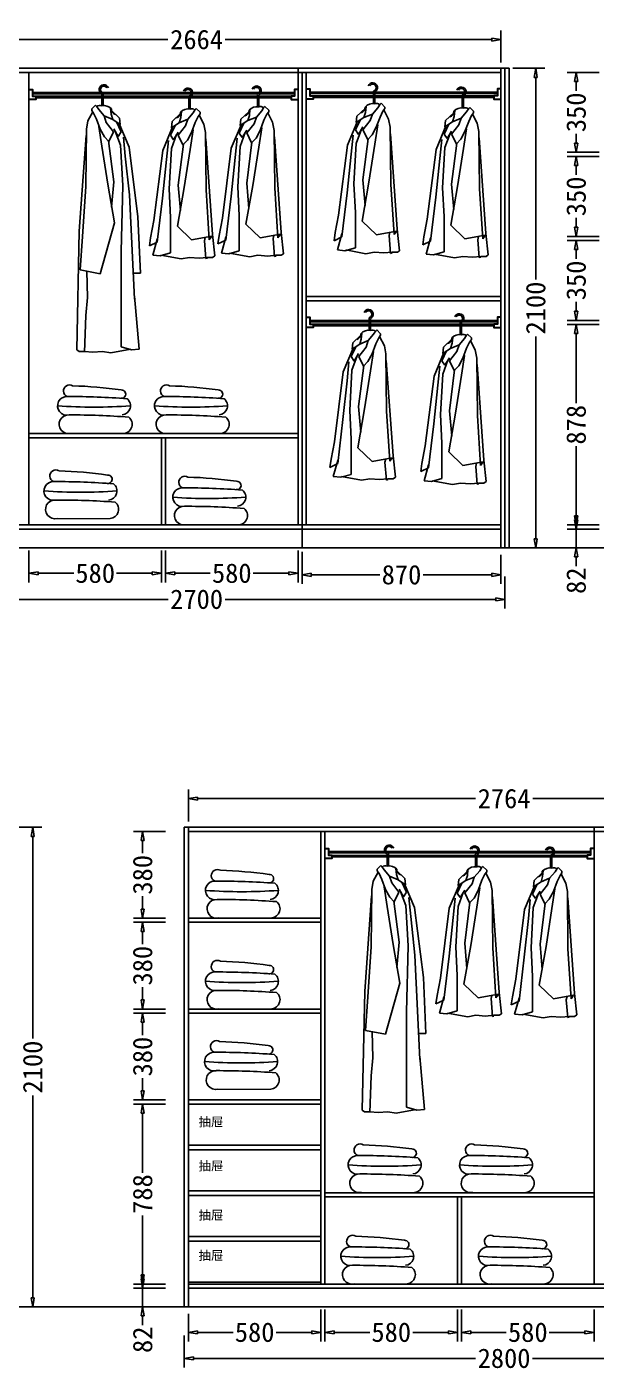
# Model space of a CAD drawing. Header units: millimetres. Extents: x 304407 to 361076, y -1262425 to -1203358.
# Drawn here: x 329489 to 331981, y -1249130 to -1243244 of the extents above; entities that cross this region are included whole.
import ezdxf

# ---------------------------------------------------------------- set-up
doc = ezdxf.new("R2010")
doc.units = ezdxf.units.MM
doc.header["$LTSCALE"] = 20
doc.layers.get('Defpoints').update_dxf_attribs({"color": 250})
for name, color, linetype in [('8', 8, 'Continuous'), ('LAYER10', 11, 'Continuous'), ('LAYER8', 11, 'Continuous'), ('图层3', 4, 'Continuous'), ('墙体', 40, 'Continuous')]:
    doc.layers.add(name, color=color, linetype=linetype)
doc.styles.get("Standard").update_dxf_attribs({"font": 'SimSun.ttf', "height": 85})
doc.styles.add('text', font='SimSun.ttf', dxfattribs={"height": 85})
doc.dimstyles.new('周文晶', dxfattribs={"dimtxt": 70, "dimasz": 40, "dimexe": 40, "dimexo": 30, "dimgap": 10, "dimtad": 0, "dimdec": 0, "dimtxsty": 'Standard', "dimblk": 'CLOSEDBLANK', "dimcen": 200, "dimclrd": 256, "dimclre": 256, "dimadec": 0, "dimazin": 0, "dimtfac": 1, "dimtdec": 0, "dimtmove": 0, "dimatfit": 3, "dimldrblk": 'CLOSEDBLANK', "dimfxl": 100, "dimfxlon": 1, "dimarcsym": 0})

# ---------------------------------------------------------------- blocks, each defined once
blk = doc.blocks.new('_ClosedBlank')
at = {"color": 0, "linetype": 'ByBlock', "lineweight": -2}
for p, q in [((-1, 0.17), (0, 0)), ((-1, 0.17), (-1, -0.17)), ((0, 0), (-1, -0.17))]:
    blk.add_line(p, q, dxfattribs=at)
blk = doc.blocks.new('*D1853')
at = {"lineweight": -2, "transparency": 16777216}
for p, q in [((329498.4, -1245536.3), (329498.4, -1245676.3)), ((330078.4, -1245536.3), (330078.4, -1245676.3)), ((329538.4, -1245636.3), (329694.3, -1245636.3)), ((330038.4, -1245636.3), (329882.4, -1245636.3))]:
    blk.add_line(p, q, dxfattribs=at)
at = {"layer": 'Defpoints', "color": 0, "transparency": 16777216}
for p in [(329498.4, -1243442.8), (330078.4, -1245424.8), (330078.4, -1245636.3)]:
    blk.add_point(p, dxfattribs=at)
at = {"lineweight": -2, "transparency": 16777216, "xscale": 40, "yscale": 40, "zscale": 40, "rotation": 180}
blk.add_blockref('_ClosedBlank', (329498.4, -1245636.3), dxfattribs=at)
at = {"lineweight": -2, "transparency": 16777216, "xscale": 40, "yscale": 40, "zscale": 40}
blk.add_blockref('_ClosedBlank', (330078.4, -1245636.3), dxfattribs=at)
at = {"color": 0, "transparency": 16777216, "insert": (329788.4, -1245636.3), "char_height": 85, "attachment_point": 5}
blk.add_mtext('580', dxfattribs=at)
blk = doc.blocks.new('*D1854')
at = {"lineweight": -2, "transparency": 16777216}
for p, q in [((328900.4, -1243399.4), (328900.4, -1243259.4)), ((331564.4, -1243399.4), (331564.4, -1243259.4)), ((328940.4, -1243299.4), (330106.7, -1243299.4)), ((331524.4, -1243299.4), (330358, -1243299.4))]:
    blk.add_line(p, q, dxfattribs=at)
at = {"layer": 'Defpoints', "color": 0, "transparency": 16777216}
for p in [(331564.4, -1243299.4), (328900.4, -1243442.8), (331564.4, -1243442.8)]:
    blk.add_point(p, dxfattribs=at)
at = {"lineweight": -2, "transparency": 16777216, "xscale": 40, "yscale": 40, "zscale": 40, "rotation": 180}
blk.add_blockref('_ClosedBlank', (328900.4, -1243299.4), dxfattribs=at)
at = {"lineweight": -2, "transparency": 16777216, "xscale": 40, "yscale": 40, "zscale": 40}
blk.add_blockref('_ClosedBlank', (331564.4, -1243299.4), dxfattribs=at)
at = {"color": 0, "transparency": 16777216, "insert": (330232.4, -1243299.4), "char_height": 85, "attachment_point": 5}
blk.add_mtext('2664', dxfattribs=at)
blk = doc.blocks.new('*D1855')
at = {"lineweight": -2, "transparency": 16777216}
for p, q in [((328882.4, -1245650.4), (328882.4, -1245790.4)), ((331582.4, -1245650.4), (331582.4, -1245790.4)), ((328922.4, -1245750.4), (330107.6, -1245750.4)), ((331542.4, -1245750.4), (330357.1, -1245750.4))]:
    blk.add_line(p, q, dxfattribs=at)
at = {"layer": 'Defpoints', "color": 0, "transparency": 16777216}
for p in [(328882.4, -1245524.8), (331582.4, -1245524.8), (331582.4, -1245750.4)]:
    blk.add_point(p, dxfattribs=at)
at = {"lineweight": -2, "transparency": 16777216, "xscale": 40, "yscale": 40, "zscale": 40, "rotation": 180}
blk.add_blockref('_ClosedBlank', (328882.4, -1245750.4), dxfattribs=at)
at = {"lineweight": -2, "transparency": 16777216, "xscale": 40, "yscale": 40, "zscale": 40}
blk.add_blockref('_ClosedBlank', (331582.4, -1245750.4), dxfattribs=at)
at = {"color": 0, "transparency": 16777216, "insert": (330232.4, -1245750.4), "char_height": 85, "attachment_point": 5}
blk.add_mtext('2700', dxfattribs=at)
blk = doc.blocks.new('*D1861')
at = {"lineweight": -2, "transparency": 16777216}
for p, q in [((331617.2, -1243424.8), (331757.2, -1243424.8)), ((331717.2, -1243464.8), (331717.2, -1244350)), ((331717.2, -1245484.8), (331717.2, -1244599.5)), ((331617.2, -1245524.8), (331757.2, -1245524.8))]:
    blk.add_line(p, q, dxfattribs=at)
at = {"layer": 'Defpoints', "color": 0, "transparency": 16777216}
for p in [(331582.4, -1243424.8), (331717.2, -1243424.8), (331582.4, -1245524.8)]:
    blk.add_point(p, dxfattribs=at)
at = {"lineweight": -2, "transparency": 16777216, "xscale": 40, "yscale": 40, "zscale": 40}
for p, rotation in [((331717.2, -1243424.8), 90), ((331717.2, -1245524.8), 270)]:
    blk.add_blockref('_ClosedBlank', p, dxfattribs=dict(at, rotation=rotation))
at = {"color": 0, "transparency": 16777216, "insert": (331717.2, -1244474.8), "char_height": 85, "attachment_point": 5, "rotation": 90}
blk.add_mtext('2100', dxfattribs=at)
blk = doc.blocks.new('*D1862')
at = {"lineweight": -2, "transparency": 16777216}
for p, q in [((330694.4, -1245543), (330694.4, -1245683)), ((331564.4, -1245554.8), (331564.4, -1245683)), ((330734.4, -1245643), (331034.4, -1245643)), ((331524.4, -1245643), (331224.4, -1245643))]:
    blk.add_line(p, q, dxfattribs=at)
at = {"layer": 'Defpoints', "color": 0, "transparency": 16777216}
for p in [(330694.4, -1245424.8), (331564.4, -1245524.8), (331564.4, -1245643)]:
    blk.add_point(p, dxfattribs=at)
at = {"lineweight": -2, "transparency": 16777216, "xscale": 40, "yscale": 40, "zscale": 40, "rotation": 180}
blk.add_blockref('_ClosedBlank', (330694.4, -1245643), dxfattribs=at)
at = {"lineweight": -2, "transparency": 16777216, "xscale": 40, "yscale": 40, "zscale": 40}
blk.add_blockref('_ClosedBlank', (331564.4, -1245643), dxfattribs=at)
at = {"color": 0, "transparency": 16777216, "insert": (331129.4, -1245643), "char_height": 85, "attachment_point": 5}
blk.add_mtext('870', dxfattribs=at)
blk = doc.blocks.new('*D1893')
at = {"lineweight": -2, "transparency": 16777216}
for p, q in [((331894.3, -1245402.8), (331894.3, -1245362.8)), ((331994.3, -1245442.8), (331854.3, -1245442.8)), ((331894.3, -1245442.8), (331894.3, -1245524.8)), ((331994.3, -1245524.8), (331854.3, -1245524.8)), ((331894.3, -1245564.8), (331894.3, -1245604.8))]:
    blk.add_line(p, q, dxfattribs=at)
at = {"layer": 'Defpoints', "color": 0, "transparency": 16777216}
for p in [(331894.3, -1245442.8), (332094.5, -1245442.8), (332076.5, -1245524.8)]:
    blk.add_point(p, dxfattribs=at)
at = {"lineweight": -2, "transparency": 16777216, "xscale": 40, "yscale": 40, "zscale": 40}
for p, rotation in [((331894.3, -1245442.8), 270), ((331894.3, -1245524.8), 90)]:
    blk.add_blockref('_ClosedBlank', p, dxfattribs=dict(at, rotation=rotation))
at = {"color": 0, "transparency": 16777216, "insert": (331894.3, -1245668.8), "char_height": 85, "attachment_point": 5, "rotation": 90}
blk.add_mtext('82', dxfattribs=at)
blk = doc.blocks.new('*D1894')
at = {"lineweight": -2, "transparency": 16777216}
for p, q in [((331994.3, -1244546.8), (331854.3, -1244546.8)), ((331894.3, -1244586.8), (331894.3, -1244891.2)), ((331894.3, -1245384.8), (331894.3, -1245080.3)), ((331994.3, -1245424.8), (331854.3, -1245424.8))]:
    blk.add_line(p, q, dxfattribs=at)
at = {"layer": 'Defpoints', "color": 0, "transparency": 16777216}
for p in [(331894.3, -1244546.8), (332094.5, -1244546.8), (332094.5, -1245424.8)]:
    blk.add_point(p, dxfattribs=at)
at = {"lineweight": -2, "transparency": 16777216, "xscale": 40, "yscale": 40, "zscale": 40}
for p, rotation in [((331894.3, -1244546.8), 90), ((331894.3, -1245424.8), 270)]:
    blk.add_blockref('_ClosedBlank', p, dxfattribs=dict(at, rotation=rotation))
at = {"color": 0, "transparency": 16777216, "insert": (331894.3, -1244985.8), "char_height": 85, "attachment_point": 5, "rotation": 90}
blk.add_mtext('878', dxfattribs=at)
blk = doc.blocks.new('*D1895')
at = {"lineweight": -2, "transparency": 16777216}
for p, q in [((331994.3, -1244178.8), (331854.3, -1244178.8)), ((331894.3, -1244218.8), (331894.3, -1244259.7)), ((331894.3, -1244488.8), (331894.3, -1244447.8)), ((331994.3, -1244528.8), (331854.3, -1244528.8))]:
    blk.add_line(p, q, dxfattribs=at)
at = {"layer": 'Defpoints', "color": 0, "transparency": 16777216}
for p in [(331894.3, -1244178.8), (332094.5, -1244178.8), (332094.5, -1244528.8)]:
    blk.add_point(p, dxfattribs=at)
at = {"lineweight": -2, "transparency": 16777216, "xscale": 40, "yscale": 40, "zscale": 40}
for p, rotation in [((331894.3, -1244178.8), 90), ((331894.3, -1244528.8), 270)]:
    blk.add_blockref('_ClosedBlank', p, dxfattribs=dict(at, rotation=rotation))
at = {"color": 0, "transparency": 16777216, "insert": (331894.3, -1244353.8), "char_height": 85, "attachment_point": 5, "rotation": 90}
blk.add_mtext('350', dxfattribs=at)
blk = doc.blocks.new('*D1896')
at = {"lineweight": -2, "transparency": 16777216}
for p, q in [((331994.3, -1243810.8), (331854.3, -1243810.8)), ((331894.3, -1243850.8), (331894.3, -1243891.7)), ((331894.3, -1244120.8), (331894.3, -1244079.8)), ((331994.3, -1244160.8), (331854.3, -1244160.8))]:
    blk.add_line(p, q, dxfattribs=at)
at = {"layer": 'Defpoints', "color": 0, "transparency": 16777216}
for p in [(331894.3, -1243810.8), (332094.5, -1243810.8), (332094.5, -1244160.8)]:
    blk.add_point(p, dxfattribs=at)
at = {"lineweight": -2, "transparency": 16777216, "xscale": 40, "yscale": 40, "zscale": 40}
for p, rotation in [((331894.3, -1243810.8), 90), ((331894.3, -1244160.8), 270)]:
    blk.add_blockref('_ClosedBlank', p, dxfattribs=dict(at, rotation=rotation))
at = {"color": 0, "transparency": 16777216, "insert": (331894.3, -1243985.8), "char_height": 85, "attachment_point": 5, "rotation": 90}
blk.add_mtext('350', dxfattribs=at)
blk = doc.blocks.new('*D1897')
at = {"lineweight": -2, "transparency": 16777216}
for p, q in [((331994.3, -1243442.8), (331854.3, -1243442.8)), ((331894.3, -1243482.8), (331894.3, -1243523.7)), ((331894.3, -1243752.8), (331894.3, -1243711.8)), ((331994.3, -1243792.8), (331854.3, -1243792.8))]:
    blk.add_line(p, q, dxfattribs=at)
at = {"layer": 'Defpoints', "color": 0, "transparency": 16777216}
for p in [(331894.3, -1243442.8), (332094.5, -1243442.8), (332094.5, -1243792.8)]:
    blk.add_point(p, dxfattribs=at)
at = {"lineweight": -2, "transparency": 16777216, "xscale": 40, "yscale": 40, "zscale": 40}
for p, rotation in [((331894.3, -1243442.8), 90), ((331894.3, -1243792.8), 270)]:
    blk.add_blockref('_ClosedBlank', p, dxfattribs=dict(at, rotation=rotation))
at = {"color": 0, "transparency": 16777216, "insert": (331894.3, -1243617.8), "char_height": 85, "attachment_point": 5, "rotation": 90}
blk.add_mtext('350', dxfattribs=at)
blk = doc.blocks.new('*D1915')
at = {"lineweight": -2, "transparency": 16777216}
for p, q in [((330096.4, -1245536.3), (330096.4, -1245676.3)), ((330676.4, -1245536.3), (330676.4, -1245676.3)), ((330136.4, -1245636.3), (330292.3, -1245636.3)), ((330636.4, -1245636.3), (330480.4, -1245636.3))]:
    blk.add_line(p, q, dxfattribs=at)
at = {"layer": 'Defpoints', "color": 0, "transparency": 16777216}
for p in [(330096.4, -1245424.8), (330676.4, -1245424.8), (330676.4, -1245636.3)]:
    blk.add_point(p, dxfattribs=at)
at = {"lineweight": -2, "transparency": 16777216, "xscale": 40, "yscale": 40, "zscale": 40, "rotation": 180}
blk.add_blockref('_ClosedBlank', (330096.4, -1245636.3), dxfattribs=at)
at = {"lineweight": -2, "transparency": 16777216, "xscale": 40, "yscale": 40, "zscale": 40}
blk.add_blockref('_ClosedBlank', (330676.4, -1245636.3), dxfattribs=at)
at = {"color": 0, "transparency": 16777216, "insert": (330386.4, -1245636.3), "char_height": 85, "attachment_point": 5}
blk.add_mtext('580', dxfattribs=at)
blk = doc.blocks.new('*D1986')
at = {"lineweight": -2, "transparency": 16777216}
for p, q in [((329414.9, -1246748.6), (329554.9, -1246748.6)), ((329514.9, -1246788.6), (329514.9, -1247673.9)), ((329514.9, -1248808.6), (329514.9, -1247923.4)), ((329414.9, -1248848.6), (329554.9, -1248848.6))]:
    blk.add_line(p, q, dxfattribs=at)
at = {"layer": 'Defpoints', "color": 0, "transparency": 16777216}
for p in [(329380.1, -1246748.6), (329514.9, -1246748.6), (329380.1, -1248848.6)]:
    blk.add_point(p, dxfattribs=at)
at = {"lineweight": -2, "transparency": 16777216, "xscale": 40, "yscale": 40, "zscale": 40}
for p, rotation in [((329514.9, -1246748.6), 90), ((329514.9, -1248848.6), 270)]:
    blk.add_blockref('_ClosedBlank', p, dxfattribs=dict(at, rotation=rotation))
at = {"color": 0, "transparency": 16777216, "insert": (329514.9, -1247798.6), "char_height": 85, "attachment_point": 5, "rotation": 90}
blk.add_mtext('2100', dxfattribs=at)
blk = doc.blocks.new('*D1995')
at = {"lineweight": -2, "transparency": 16777216}
for p, q in [((330776.5, -1248860.2), (330776.5, -1249000.2)), ((330196.5, -1248878.6), (330196.5, -1249000.2)), ((330236.5, -1248960.2), (330392.4, -1248960.2)), ((330736.5, -1248960.2), (330580.5, -1248960.2))]:
    blk.add_line(p, q, dxfattribs=at)
at = {"layer": 'Defpoints', "color": 0, "transparency": 16777216}
for p in [(330776.5, -1248748.6), (330196.5, -1248848.6), (330776.5, -1248960.2)]:
    blk.add_point(p, dxfattribs=at)
at = {"lineweight": -2, "transparency": 16777216, "xscale": 40, "yscale": 40, "zscale": 40, "rotation": 180}
blk.add_blockref('_ClosedBlank', (330196.5, -1248960.2), dxfattribs=at)
at = {"lineweight": -2, "transparency": 16777216, "xscale": 40, "yscale": 40, "zscale": 40}
blk.add_blockref('_ClosedBlank', (330776.5, -1248960.2), dxfattribs=at)
at = {"color": 0, "transparency": 16777216, "insert": (330486.5, -1248960.2), "char_height": 85, "attachment_point": 5}
blk.add_mtext('580', dxfattribs=at)
blk = doc.blocks.new('*D1996')
at = {"lineweight": -2, "transparency": 16777216}
for p, q in [((330794.5, -1248860.2), (330794.5, -1249000.2)), ((331374.5, -1248860.2), (331374.5, -1249000.2)), ((330834.5, -1248960.2), (330990.4, -1248960.2)), ((331334.5, -1248960.2), (331178.5, -1248960.2))]:
    blk.add_line(p, q, dxfattribs=at)
at = {"layer": 'Defpoints', "color": 0, "transparency": 16777216}
for p in [(330794.5, -1246766.6), (331374.5, -1248748.6), (331374.5, -1248960.2)]:
    blk.add_point(p, dxfattribs=at)
at = {"lineweight": -2, "transparency": 16777216, "xscale": 40, "yscale": 40, "zscale": 40, "rotation": 180}
blk.add_blockref('_ClosedBlank', (330794.5, -1248960.2), dxfattribs=at)
at = {"lineweight": -2, "transparency": 16777216, "xscale": 40, "yscale": 40, "zscale": 40}
blk.add_blockref('_ClosedBlank', (331374.5, -1248960.2), dxfattribs=at)
at = {"color": 0, "transparency": 16777216, "insert": (331084.5, -1248960.2), "char_height": 85, "attachment_point": 5}
blk.add_mtext('580', dxfattribs=at)
blk = doc.blocks.new('*D1997')
at = {"lineweight": -2, "transparency": 16777216}
for p, q in [((330196.5, -1246723.2), (330196.5, -1246583.2)), ((330236.5, -1246623.2), (331452.8, -1246623.2)), ((332920.5, -1246623.2), (331704.1, -1246623.2)), ((332960.5, -1246723.2), (332960.5, -1246583.2))]:
    blk.add_line(p, q, dxfattribs=at)
at = {"layer": 'Defpoints', "color": 0, "transparency": 16777216}
for p in [(332960.5, -1246623.2), (330196.5, -1246766.6), (332960.5, -1246766.6)]:
    blk.add_point(p, dxfattribs=at)
at = {"lineweight": -2, "transparency": 16777216, "xscale": 40, "yscale": 40, "zscale": 40, "rotation": 180}
blk.add_blockref('_ClosedBlank', (330196.5, -1246623.2), dxfattribs=at)
at = {"lineweight": -2, "transparency": 16777216, "xscale": 40, "yscale": 40, "zscale": 40}
blk.add_blockref('_ClosedBlank', (332960.5, -1246623.2), dxfattribs=at)
at = {"color": 0, "transparency": 16777216, "insert": (331578.5, -1246623.2), "char_height": 85, "attachment_point": 5}
blk.add_mtext('2764', dxfattribs=at)
blk = doc.blocks.new('*D1998')
at = {"lineweight": -2, "transparency": 16777216}
for p, q in [((330178.5, -1248974.2), (330178.5, -1249114.2)), ((332978.5, -1248974.2), (332978.5, -1249114.2)), ((330218.5, -1249074.2), (331453.7, -1249074.2)), ((332938.5, -1249074.2), (331703.2, -1249074.2))]:
    blk.add_line(p, q, dxfattribs=at)
at = {"layer": 'Defpoints', "color": 0, "transparency": 16777216}
for p in [(330178.5, -1248848.6), (332978.5, -1248848.6), (332978.5, -1249074.2)]:
    blk.add_point(p, dxfattribs=at)
at = {"lineweight": -2, "transparency": 16777216, "xscale": 40, "yscale": 40, "zscale": 40, "rotation": 180}
blk.add_blockref('_ClosedBlank', (330178.5, -1249074.2), dxfattribs=at)
at = {"lineweight": -2, "transparency": 16777216, "xscale": 40, "yscale": 40, "zscale": 40}
blk.add_blockref('_ClosedBlank', (332978.5, -1249074.2), dxfattribs=at)
at = {"color": 0, "transparency": 16777216, "insert": (331578.5, -1249074.2), "char_height": 85, "attachment_point": 5}
blk.add_mtext('2800', dxfattribs=at)
blk = doc.blocks.new('*D1999')
at = {"lineweight": -2, "transparency": 16777216}
for p, q in [((329996.2, -1248726.6), (329996.2, -1248686.6)), ((330096.2, -1248766.6), (329956.2, -1248766.6)), ((329996.2, -1248766.6), (329996.2, -1248848.6)), ((330096.2, -1248848.6), (329956.2, -1248848.6)), ((329996.2, -1248888.6), (329996.2, -1248928.6))]:
    blk.add_line(p, q, dxfattribs=at)
at = {"layer": 'Defpoints', "color": 0, "transparency": 16777216}
for p in [(329996.2, -1248766.6), (330196.5, -1248766.6), (330178.5, -1248848.6)]:
    blk.add_point(p, dxfattribs=at)
at = {"lineweight": -2, "transparency": 16777216, "xscale": 40, "yscale": 40, "zscale": 40}
for p, rotation in [((329996.2, -1248766.6), 270), ((329996.2, -1248848.6), 90)]:
    blk.add_blockref('_ClosedBlank', p, dxfattribs=dict(at, rotation=rotation))
at = {"color": 0, "transparency": 16777216, "insert": (329996.2, -1248992.7), "char_height": 85, "attachment_point": 5, "rotation": 90}
blk.add_mtext('82', dxfattribs=at)
blk = doc.blocks.new('*D2000')
at = {"lineweight": -2, "transparency": 16777216}
for p, q in [((330096.2, -1247960.6), (329956.2, -1247960.6)), ((329996.2, -1248000.6), (329996.2, -1248261.3)), ((329996.2, -1248708.6), (329996.2, -1248448)), ((330096.2, -1248748.6), (329956.2, -1248748.6))]:
    blk.add_line(p, q, dxfattribs=at)
at = {"layer": 'Defpoints', "color": 0, "transparency": 16777216}
for p in [(329996.2, -1247960.6), (330196.5, -1247960.6), (330196.5, -1248748.6)]:
    blk.add_point(p, dxfattribs=at)
at = {"lineweight": -2, "transparency": 16777216, "xscale": 40, "yscale": 40, "zscale": 40}
for p, rotation in [((329996.2, -1247960.6), 90), ((329996.2, -1248748.6), 270)]:
    blk.add_blockref('_ClosedBlank', p, dxfattribs=dict(at, rotation=rotation))
at = {"color": 0, "transparency": 16777216, "insert": (329996.2, -1248354.6), "char_height": 85, "attachment_point": 5, "rotation": 90}
blk.add_mtext('788', dxfattribs=at)
blk = doc.blocks.new('*D2001')
at = {"lineweight": -2, "transparency": 16777216}
for p, q in [((330096.2, -1247562.6), (329956.2, -1247562.6)), ((329996.2, -1247602.6), (329996.2, -1247658.5)), ((329996.2, -1247902.6), (329996.2, -1247846.7)), ((330096.2, -1247942.6), (329956.2, -1247942.6))]:
    blk.add_line(p, q, dxfattribs=at)
at = {"layer": 'Defpoints', "color": 0, "transparency": 16777216}
for p in [(329996.2, -1247562.6), (330196.5, -1247562.6), (330196.5, -1247942.6)]:
    blk.add_point(p, dxfattribs=at)
at = {"lineweight": -2, "transparency": 16777216, "xscale": 40, "yscale": 40, "zscale": 40}
for p, rotation in [((329996.2, -1247562.6), 90), ((329996.2, -1247942.6), 270)]:
    blk.add_blockref('_ClosedBlank', p, dxfattribs=dict(at, rotation=rotation))
at = {"color": 0, "transparency": 16777216, "insert": (329996.2, -1247752.6), "char_height": 85, "attachment_point": 5, "rotation": 90}
blk.add_mtext('380', dxfattribs=at)
blk = doc.blocks.new('*D2002')
at = {"lineweight": -2, "transparency": 16777216}
for p, q in [((330096.2, -1247164.6), (329956.2, -1247164.6)), ((329996.2, -1247204.6), (329996.2, -1247260.5)), ((329996.2, -1247504.6), (329996.2, -1247448.7)), ((330096.2, -1247544.6), (329956.2, -1247544.6))]:
    blk.add_line(p, q, dxfattribs=at)
at = {"layer": 'Defpoints', "color": 0, "transparency": 16777216}
for p in [(329996.2, -1247164.6), (330196.5, -1247164.6), (330196.5, -1247544.6)]:
    blk.add_point(p, dxfattribs=at)
at = {"lineweight": -2, "transparency": 16777216, "xscale": 40, "yscale": 40, "zscale": 40}
for p, rotation in [((329996.2, -1247164.6), 90), ((329996.2, -1247544.6), 270)]:
    blk.add_blockref('_ClosedBlank', p, dxfattribs=dict(at, rotation=rotation))
at = {"color": 0, "transparency": 16777216, "insert": (329996.2, -1247354.6), "char_height": 85, "attachment_point": 5, "rotation": 90}
blk.add_mtext('380', dxfattribs=at)
blk = doc.blocks.new('*D2003')
at = {"lineweight": -2, "transparency": 16777216}
for p, q in [((330096.2, -1246766.6), (329956.2, -1246766.6)), ((329996.2, -1246806.6), (329996.2, -1246862.5)), ((329996.2, -1247106.6), (329996.2, -1247050.7)), ((330096.2, -1247146.6), (329956.2, -1247146.6))]:
    blk.add_line(p, q, dxfattribs=at)
at = {"layer": 'Defpoints', "color": 0, "transparency": 16777216}
for p in [(329996.2, -1246766.6), (330196.5, -1246766.6), (330196.5, -1247146.6)]:
    blk.add_point(p, dxfattribs=at)
at = {"lineweight": -2, "transparency": 16777216, "xscale": 40, "yscale": 40, "zscale": 40}
for p, rotation in [((329996.2, -1246766.6), 90), ((329996.2, -1247146.6), 270)]:
    blk.add_blockref('_ClosedBlank', p, dxfattribs=dict(at, rotation=rotation))
at = {"color": 0, "transparency": 16777216, "insert": (329996.2, -1246956.6), "char_height": 85, "attachment_point": 5, "rotation": 90}
blk.add_mtext('380', dxfattribs=at)
blk = doc.blocks.new('*D2058')
at = {"lineweight": -2, "transparency": 16777216}
for p, q in [((331392.5, -1248860.2), (331392.5, -1249000.2)), ((331972.5, -1248860.2), (331972.5, -1249000.2)), ((331432.5, -1248960.2), (331588.4, -1248960.2)), ((331932.5, -1248960.2), (331776.5, -1248960.2))]:
    blk.add_line(p, q, dxfattribs=at)
at = {"layer": 'Defpoints', "color": 0, "transparency": 16777216}
for p in [(331392.5, -1248748.6), (331972.5, -1248748.6), (331972.5, -1248960.2)]:
    blk.add_point(p, dxfattribs=at)
at = {"lineweight": -2, "transparency": 16777216, "xscale": 40, "yscale": 40, "zscale": 40, "rotation": 180}
blk.add_blockref('_ClosedBlank', (331392.5, -1248960.2), dxfattribs=at)
at = {"lineweight": -2, "transparency": 16777216, "xscale": 40, "yscale": 40, "zscale": 40}
blk.add_blockref('_ClosedBlank', (331972.5, -1248960.2), dxfattribs=at)
at = {"color": 0, "transparency": 16777216, "insert": (331682.5, -1248960.2), "char_height": 85, "attachment_point": 5}
blk.add_mtext('580', dxfattribs=at)
blk = doc.blocks.new('A$C1C5764E0')
at = {"layer": '8'}
for p, q in [((172.3, 708.4), (172.3, 657.4)), ((178.3, 708.4), (178.3, 657.4)), ((191.5, 639.3), (201.2, 654.6)), ((201.2, 654.6), (205.3, 658.7)), ((205.3, 658.7), (222, 642.1)), ((99.9, 601.9), (97.1, 574.2)), ((97.1, 574.2), (130.4, 596.4)), ((135.3, 635.3), (99.9, 601.9)), ((130.4, 596.4), (137.4, 618.5)), ((130.4, 596.4), (167.9, 611.6)), ((137.4, 618.5), (140.1, 644.9)), ((158.2, 582.5), (167.9, 611.6)), ((167.9, 611.6), (191.5, 639.3)), ((201.2, 597.8), (184.5, 553.4)), ((213.6, 624.1), (201.2, 597.8)), ((222, 635.2), (213.6, 624.1)), ((217.8, 629.6), (238.6, 589.4)), ((222, 642.1), (222, 635.2)), ((238.6, 589.4), (245.5, 553.4)), ((103, 580.9), (58.4, 475.1)), ((113.7, 585.2), (93.2, 541.7)), ((93.2, 541.7), (106.3, 522.1)), ((96.5, 482.8), (119.4, 544.9)), ((106.3, 522.1), (125.9, 554.7)), ((126.3, 542.3), (158.2, 582.5)), ((147.1, 499.3), (126.3, 542.3)), ((184.5, 553.4), (166.5, 520.1)), ((178.3, 479.5), (191.3, 564.6)), ((245.5, 553.4), (248.3, 302.5)), ((58.4, 475.1), (19.5, 168.8)), ((75, 435), (83.4, 518.8)), ((86.6, 306.3), (96.5, 482.8)), ((148.8, 502.4), (125.9, 322.6)), ((166.5, 520.1), (147.1, 499.3)), ((152.1, 312.8), (178.3, 479.5)), ((276.4, 106.8), (247, 525.3)), ((57, 265.8), (75, 435)), ((93.2, 180.9), (86.6, 306.3)), ((122.6, 142.8), (152.1, 312.8)), ((125.9, 322.6), (135.7, 211.4)), ((248.3, 302.5), (262.2, 83.5)), ((34.3, 73.1), (57, 265.8)), ((93.2, 26.2), (93.2, 180.9)), ((19.5, 168.8), (4.8, 92.7)), ((184.8, 82.8), (122.6, 142.8)), ((4.8, 92.7), (0, 56.7)), ((0, 56.7), (34.3, 73.1)), ((34.3, 86.2), (14.7, 16.3)), ((273.1, 99.1), (184.8, 82.8)), ((244.2, 93.8), (240.9, 79.6)), ((240.9, 79.6), (247.4, 1.1)), ((262.2, 83.5), (273.1, 99.1)), ((286.7, 13.1), (276.4, 106.8)), ((14.7, 16.3), (47.4, 13.1)), ((47.4, 13.1), (93.2, 26.2)), ((50.7, 16.3), (139, 0)), ((139, 0), (175, 6.5)), ((175, 6.5), (217.5, 3.3)), ((217.5, 3.3), (253.5, 6.5)), ((247.4, 1.1), (254, 3.3)), ((253.5, 6.5), (276.9, 6.5)), ((276.9, 6.5), (286.7, 13.1))]:
    blk.add_line(p, q, dxfattribs=at)
for centre, radius, start, end in [((168.9, 727.1), 20.9, 296.63379, 159.52854), ((168.9, 727.1), 14.9, 296.63379, 150.61748), ((175.9, 709.9), 3.91, 94.6712, 201.96259), ((168.9, 613.1), 43.9, 77.69929, 138.59655), ((186.2, 639.8), 18, 42.48003, 116.33917), ((110.9, 641.2), 25.1, 286.26362, 2.02477)]:
    blk.add_arc(centre, radius, start, end, dxfattribs=at)
blk = doc.blocks.new('A$C4F477F88')
at = {"layer": 'LAYER10'}
blk.add_blockref('A$C1C5764E0', (0, 0), dxfattribs=at)
blk = doc.blocks.new('A$C5E603B19')
at = {"layer": 'LAYER8'}
blk.add_blockref('A$C4F477F88', (0, 0), dxfattribs=at)
blk = doc.blocks.new('A$C1B0A679D')
at = {"layer": '图层3'}
blk.add_blockref('A$C5E603B19', (0, 0), dxfattribs=at)
blk = doc.blocks.new('A$C52EB379C')
at = {"layer": '8'}
for p, q in [((163.3, 1134.6), (163.3, 1083.5)), ((169.3, 1134.6), (169.3, 1083.5)), ((126.4, 1061.5), (91, 1028.1)), ((128.4, 1044.7), (131.2, 1071)), ((159, 1037.8), (182.5, 1065.5)), ((182.5, 1065.5), (192.3, 1080.7)), ((192.3, 1080.7), (196.4, 1084.9)), ((196.4, 1084.9), (213.1, 1068.3)), ((213.1, 1061.3), (204.7, 1050.2)), ((213.1, 1068.3), (213.1, 1061.3)), ((94.1, 1007.1), (49.5, 901.3)), ((104.8, 1011.4), (84.3, 967.8)), ((91, 1028.1), (88.2, 1000.3)), ((88.2, 1000.3), (121.5, 1022.5)), ((117.4, 968.5), (149.3, 1008.7)), ((121.5, 1022.5), (128.4, 1044.7)), ((121.5, 1022.5), (159, 1037.8)), ((149.3, 1008.7), (159, 1037.8)), ((192.3, 1023.9), (175.6, 979.5)), ((204.7, 1050.2), (192.3, 1023.9)), ((208.9, 1055.8), (229.7, 1015.6)), ((229.7, 1015.6), (236.6, 979.5)), ((66.1, 861.1), (74.5, 944.9)), ((84.3, 967.8), (97.4, 948.2)), ((87.6, 909), (110.5, 971.1)), ((97.4, 948.2), (117, 980.9)), ((138.2, 925.5), (117.4, 968.5)), ((157.6, 946.3), (138.2, 925.5)), ((175.6, 979.5), (157.6, 946.3)), ((169.3, 905.7), (182.4, 990.7)), ((236.6, 979.5), (239.4, 728.7)), ((267.5, 533), (238.1, 951.5)), ((49.5, 901.3), (10.6, 595)), ((77.7, 732.4), (87.6, 909)), ((139.9, 928.6), (117, 748.8)), ((143.2, 738.9), (169.3, 905.7)), ((48.1, 692), (66.1, 861.1)), ((84.3, 444.7), (77.7, 732.4)), ((113.7, 568.9), (143.2, 738.9)), ((117, 748.8), (126.8, 637.6)), ((239.4, 728.7), (253.3, 509.7)), ((25.4, 235.4), (48.1, 692)), ((10.6, 595), (0, 349)), ((175.9, 346.6), (113.7, 568.9)), ((277.8, 13.1), (267.5, 533)), ((253.3, 509.7), (264.2, 362.9)), ((84.3, 26.2), (84.3, 444.7)), ((264.2, 362.9), (175.9, 346.6)), ((235.3, 357.6), (232, 242)), ((0, 349), (31, 349)), ((25.4, 248.5), (5.8, 16.3)), ((232, 242), (238.5, 163.5)), ((238.5, 163.5), (245.1, 3.3)), ((5.8, 16.3), (38.5, 13.1)), ((38.5, 13.1), (84.3, 26.2)), ((41.7, 16.3), (130.1, 0)), ((130.1, 0), (166.1, 6.5)), ((166.1, 6.5), (208.6, 3.3)), ((208.6, 3.3), (244.6, 6.5)), ((244.6, 6.5), (268, 6.5)), ((268, 6.5), (277.8, 13.1))]:
    blk.add_line(p, q, dxfattribs=at)
for centre, radius, start, end in [((160, 1153.2), 20.9, 296.63379, 159.52854), ((160, 1153.2), 14.9, 296.63379, 150.61748), ((167, 1136), 3.91, 94.6712, 201.96259), ((102, 1067.4), 25.1, 286.26362, 2.02477), ((160, 1039.2), 43.9, 77.69929, 138.59655), ((177.3, 1066), 18, 42.48003, 116.33917)]:
    blk.add_arc(centre, radius, start, end, dxfattribs=at)
blk = doc.blocks.new('A$C05785CA5')
at = {"layer": 'LAYER10'}
blk.add_blockref('A$C52EB379C', (0, 0), dxfattribs=at)
blk = doc.blocks.new('A$C100967EE')
at = {"layer": 'LAYER10'}
blk.add_blockref('A$C05785CA5', (0, 0), dxfattribs=at)
blk = doc.blocks.new('A$C65D30603')
at = {"layer": 'LAYER8'}
blk.add_blockref('A$C100967EE', (0, 0), dxfattribs=at)
blk = doc.blocks.new('A$C50CE712E')
at = {"layer": '图层3'}
blk.add_blockref('A$C65D30603', (0, 0), dxfattribs=at)
blk = doc.blocks.new('A$C11F00F61')
at = {"color": 8}
blk.add_line((48.2, 0), (290.3, 1.2), dxfattribs=at)
at = {"layer": '墙体', "color": 8}
for centre, radius, start, end in [((52.6, 186.6), 26.7, 59.80213, 244.0801), ((9.8, -1698.7), 1909.1, 81.89814, 88.31115), ((280.3, 173), 18.4, 260.15505, 94.41573), ((41, 121.6), 41, 86.08337, 284.09881), ((159.2, 2329.1), 2213.2, 265.87556, 274.15905), ((53.8, -3125.6), 3288.1, 85.62439, 90.17553), ((279.7, 121.7), 40, 274.94064, 51.31651), ((48.2, 41), 41, 86.08337, 284.09881), ((61, -3206.2), 3288.1, 85.62439, 90.17553), ((286.9, 41.1), 40, 274.94064, 51.31651)]:
    blk.add_arc(centre, radius, start, end, dxfattribs=at)

msp = doc.modelspace()

# ---------------------------------------------------------------- linework, layer by layer
for p, q in [((328882.4, -1243424.8), (331582.4, -1243424.8)), ((328900.4, -1243442.8), (331564.4, -1243442.8)), ((329498.4, -1245424.8), (329498.4, -1243442.8)), ((330676.4, -1243424.8), (330676.4, -1245424.8)), ((330694.4, -1243442.8), (330694.4, -1245524.8)), ((330712.4, -1243442.8), (330712.4, -1245424.8)), ((331564.4, -1243424.8), (331564.4, -1245524.8)), ((331582.4, -1243424.8), (331582.4, -1245524.8)), ((331600.4, -1243424.8), (331582.4, -1243424.8)), ((331600.4, -1245524.8), (331600.4, -1243424.8)), ((330712.4, -1244424.8), (331564.4, -1244424.8)), ((330712.4, -1244442.8), (331564.4, -1244442.8)), ((329498.4, -1245024.8), (330676.4, -1245024.8)), ((329498.4, -1245042.8), (330676.4, -1245042.8)), ((330078.4, -1245042.8), (330078.4, -1245424.8)), ((330096.4, -1245042.8), (330096.4, -1245424.8)), ((328900.4, -1245424.8), (331564.4, -1245424.8)), ((328900.4, -1245442.8), (331564.4, -1245442.8)), ((328882.4, -1245524.8), (331582.4, -1245524.8)), ((331582.4, -1245524.8), (331600.4, -1245524.8)), ((330178.5, -1248848.6), (330178.5, -1246748.6)), ((330178.5, -1246748.6), (332978.5, -1246748.6)), ((330196.5, -1248848.6), (330196.5, -1246748.6)), ((330196.5, -1246766.6), (332960.5, -1246766.6)), ((330776.5, -1248748.6), (330776.5, -1246766.6)), ((330794.5, -1248748.6), (330794.5, -1246766.6)), ((331972.5, -1246748.6), (331972.5, -1248748.6)), ((330196.5, -1247146.6), (330776.5, -1247146.6)), ((330196.5, -1247164.6), (330776.5, -1247164.6)), ((330196.5, -1247544.6), (330776.5, -1247544.6)), ((330196.5, -1247562.6), (330776.5, -1247562.6)), ((330196.5, -1247942.6), (330776.5, -1247942.6)), ((330196.5, -1247960.6), (330776.5, -1247960.6)), ((330196.5, -1248140.6), (330776.5, -1248140.6)), ((330196.5, -1248160.6), (330776.5, -1248160.6)), ((330196.5, -1248340.6), (330776.5, -1248340.6)), ((330196.5, -1248360.6), (330776.5, -1248360.6)), ((330794.5, -1248348.6), (331972.5, -1248348.6)), ((330794.5, -1248366.6), (331972.5, -1248366.6)), ((331374.5, -1248366.6), (331374.5, -1248748.6)), ((331392.5, -1248366.6), (331392.5, -1248748.6)), ((330196.5, -1248540.6), (330776.5, -1248540.6)), ((330196.5, -1248560.6), (330776.5, -1248560.6)), ((330196.5, -1248740.6), (330776.5, -1248740.6)), ((330196.5, -1248748.6), (332960.5, -1248748.6)), ((330196.5, -1248766.6), (332960.5, -1248766.6)), ((330178.5, -1248848.6), (332978.5, -1248848.6))]:
    msp.add_line(p, q)
at = {"color": 8}
for p, q in [((361075.9, -1245524.8), (304407.4, -1245524.8)), ((361075.9, -1245524.8), (304407.4, -1245524.8)), ((361075.9, -1248848.6), (304407.4, -1248848.6)), ((361075.9, -1248848.6), (304407.4, -1248848.6)), ((361075.9, -1248848.6), (304407.4, -1248848.6))]:
    msp.add_line(p, q, dxfattribs=at)
at = {"lineweight": 30}
for points in [[(329498.4, -1243517.1), (329513.4, -1243517.1), (329513.4, -1243547.1), (329528.4, -1243547.1), (329528.4, -1243562.1), (329498.4, -1243562.1)], [(330661.4, -1243532.1), (329513.4, -1243532.1)], [(330661.4, -1243536.7), (329513.4, -1243536.7)], [(330646.4, -1243549.1), (329528.4, -1243549.1)], [(330646.4, -1243554.6), (329528.4, -1243554.6)], [(330676.4, -1243517.1), (330661.4, -1243517.1), (330661.4, -1243547.1), (330646.4, -1243547.1), (330646.4, -1243562.1), (330676.4, -1243562.1)], [(330712.4, -1243515.4), (330727.4, -1243515.4), (330727.4, -1243545.4), (330742.4, -1243545.4), (330742.4, -1243560.4), (330712.4, -1243560.4)], [(331549.4, -1243530.4), (330727.4, -1243530.4)], [(331549.4, -1243535), (330727.4, -1243535)], [(331534.4, -1243547.5), (330742.4, -1243547.5)], [(331534.4, -1243552.9), (330742.4, -1243552.9)], [(331564.4, -1243515.4), (331549.4, -1243515.4), (331549.4, -1243545.4), (331534.4, -1243545.4), (331534.4, -1243560.4), (331564.4, -1243560.4)], [(330712.4, -1244515.4), (330727.4, -1244515.4), (330727.4, -1244545.4), (330742.4, -1244545.4), (330742.4, -1244560.4), (330712.4, -1244560.4)], [(331549.4, -1244530.4), (330727.4, -1244530.4)], [(331549.4, -1244535), (330727.4, -1244535)], [(331534.4, -1244547.5), (330742.4, -1244547.5)], [(331534.4, -1244552.9), (330742.4, -1244552.9)], [(331564.4, -1244515.4), (331549.4, -1244515.4), (331549.4, -1244545.4), (331534.4, -1244545.4), (331534.4, -1244560.4), (331564.4, -1244560.4)], [(330794.5, -1246840.9), (330809.5, -1246840.9), (330809.5, -1246870.9), (330824.5, -1246870.9), (330824.5, -1246885.9), (330794.5, -1246885.9)], [(331957.5, -1246855.9), (330809.5, -1246855.9)], [(331972.5, -1246840.9), (331957.5, -1246840.9), (331957.5, -1246870.9), (331942.5, -1246870.9), (331942.5, -1246885.9), (331972.5, -1246885.9)], [(331957.5, -1246860.5), (330809.5, -1246860.5)], [(331942.5, -1246873), (330824.5, -1246873)], [(331942.5, -1246878.4), (330824.5, -1246878.4)]]:
    msp.add_lwpolyline(points, dxfattribs=at)

# ---------------------------------------------------------------- block references
at = {"xscale": -1}
for p in [(329986.4, -1244671.1), (331235.7, -1248000.7)]:
    msp.add_blockref('A$C50CE712E', p, dxfattribs=at)
for name, p in [('A$C1B0A679D', (330326, -1244250.3)), ('A$C1B0A679D', (330834.5, -1244236.7)), ('A$C1B0A679D', (330025.6, -1244259.6)), ('A$C1B0A679D', (331222.6, -1244255.1)), ('A$C1B0A679D', (330816, -1245229.2)), ('A$C1B0A679D', (331213.4, -1245247.7)), ('A$C11F00F61', (329623.4, -1245024.8)), ('A$C11F00F61', (330047.9, -1245024.8)), ('A$C11F00F61', (329563.9, -1245397.3)), ('A$C11F00F61', (330128.1, -1245424.8)), ('A$C1B0A679D', (331280.4, -1247578.4)), ('A$C1B0A679D', (331610, -1247583.2)), ('A$C11F00F61', (330270.8, -1247146.6)), ('A$C11F00F61', (330270.8, -1247544.6)), ('A$C11F00F61', (330267.2, -1247896.2)), ('A$C11F00F61', (330895.7, -1248348.6)), ('A$C11F00F61', (331383.5, -1248348.6)), ('A$C11F00F61', (330863.3, -1248748.6)), ('A$C11F00F61', (331466.4, -1248748.6))]:
    msp.add_blockref(name, p)

# ---------------------------------------------------------------- texts
at = {"char_height": 40, "width": 305.609, "attachment_point": 1, "style": 'text'}
for insert in [(330240.7, -1248018.3), (330240.7, -1248211.6), (330240.7, -1248426.7), (330240.7, -1248603.3)]:
    msp.add_mtext('抽屉', dxfattribs=dict(at, insert=insert))

# ---------------------------------------------------------------- dimensions: what is measured, and where the dimension line sits
for base, p1, p2, picture, middle in [((331564.4, -1243299.4), (328900.4, -1243442.8), (331564.4, -1243442.8), '*D1854', (330232.4, -1243299.4)), ((330078.4, -1245636.3), (329498.4, -1243442.8), (330078.4, -1245424.8), '*D1853', (329788.4, -1245636.3)), ((330676.4, -1245636.3), (330096.4, -1245424.8), (330676.4, -1245424.8), '*D1915', (330386.4, -1245636.3)), ((331564.4, -1245643), (330694.4, -1245424.8), (331564.4, -1245524.8), '*D1862', (331129.4, -1245643)), ((331582.4, -1245750.4), (328882.4, -1245524.8), (331582.4, -1245524.8), '*D1855', (330232.4, -1245750.4)), ((332960.5, -1246623.2), (330196.5, -1246766.6), (332960.5, -1246766.6), '*D1997', (331578.5, -1246623.2)), ((331374.5, -1248960.2), (330794.5, -1246766.6), (331374.5, -1248748.6), '*D1996', (331084.5, -1248960.2)), ((330776.5, -1248960.2), (330196.5, -1248848.6), (330776.5, -1248748.6), '*D1995', (330486.5, -1248960.2)), ((331972.5, -1248960.2), (331392.5, -1248748.6), (331972.5, -1248748.6), '*D2058', (331682.5, -1248960.2)), ((332978.5, -1249074.2), (330178.5, -1248848.6), (332978.5, -1248848.6), '*D1998', (331578.5, -1249074.2))]:
    dim = msp.add_linear_dim(base=base, p1=p1, p2=p2, dimstyle='周文晶')
    dim.commit()
    dim.dimension.update_dxf_attribs({"geometry": picture, "text_midpoint": middle})
for base, p1, p2, angle, picture, middle in [((331717.2, -1243424.8), (331582.4, -1245524.8), (331582.4, -1243424.8), 90, '*D1861', (331717.2, -1244474.8)), ((331894.3, -1243442.8), (332094.5, -1243792.8), (332094.5, -1243442.8), 270, '*D1897', (331894.3, -1243617.8)), ((331894.3, -1243810.8), (332094.5, -1244160.8), (332094.5, -1243810.8), 270, '*D1896', (331894.3, -1243985.8)), ((331894.3, -1244178.8), (332094.5, -1244528.8), (332094.5, -1244178.8), 270, '*D1895', (331894.3, -1244353.8)), ((331894.3, -1244546.8), (332094.5, -1245424.8), (332094.5, -1244546.8), 270, '*D1894', (331894.3, -1244985.8)), ((329514.9, -1246748.6), (329380.1, -1248848.6), (329380.1, -1246748.6), 90, '*D1986', (329514.9, -1247798.6)), ((329996.2, -1246766.6), (330196.5, -1247146.6), (330196.5, -1246766.6), 270, '*D2003', (329996.2, -1246956.6)), ((329996.2, -1247164.6), (330196.5, -1247544.6), (330196.5, -1247164.6), 270, '*D2002', (329996.2, -1247354.6)), ((329996.2, -1247562.6), (330196.5, -1247942.6), (330196.5, -1247562.6), 270, '*D2001', (329996.2, -1247752.6)), ((329996.2, -1247960.6), (330196.5, -1248748.6), (330196.5, -1247960.6), 270, '*D2000', (329996.2, -1248354.6))]:
    dim = msp.add_linear_dim(base=base, p1=p1, p2=p2, angle=angle, dimstyle='周文晶')
    dim.commit()
    dim.dimension.update_dxf_attribs({"geometry": picture, "text_midpoint": middle})
for base, p1, p2, picture, middle in [((331894.3, -1245442.8), (332076.5, -1245524.8), (332094.5, -1245442.8), '*D1893', (331894.3, -1245668.8)), ((329996.2, -1248766.6), (330178.5, -1248848.6), (330196.5, -1248766.6), '*D1999', (329996.2, -1248992.7))]:
    dim = msp.add_linear_dim(base=base, p1=p1, p2=p2, angle=270, dimstyle='周文晶')
    dim.commit()
    dim.dimension.update_dxf_attribs({"geometry": picture, "text_midpoint": middle, "dimtype": 128})

doc.saveas('drawing.dxf')
